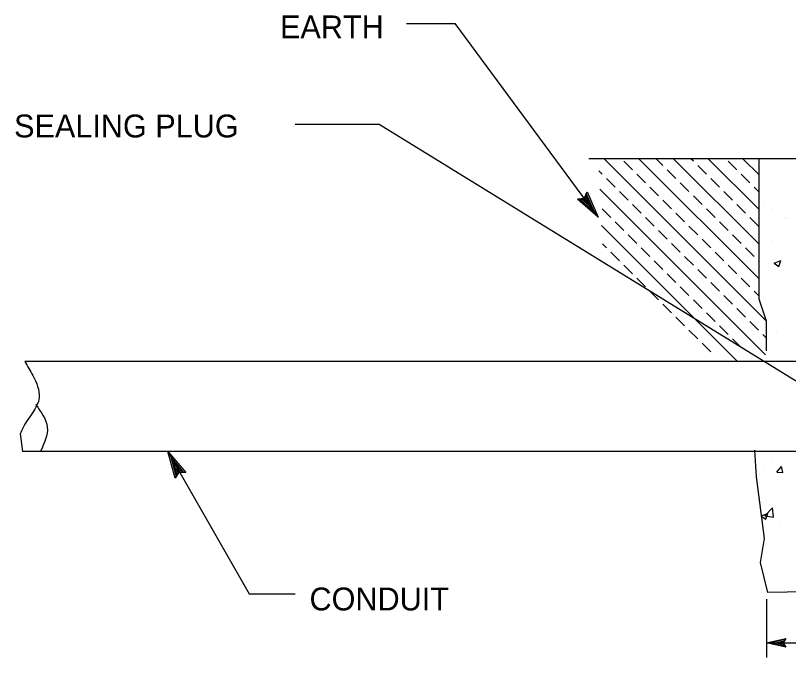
# Model space of a CAD drawing. Extents: x -893 to 867, y -474 to 712.
# Drawn here: x -60.2 to 176.2, y -104.5 to 91.9 of the extents above; entities that cross this region are included whole.
import ezdxf

# ---------------------------------------------------------------- set-up
doc = ezdxf.new("R2010")
doc.units = 0
for name, color, linetype in [('Default', 7, 'Continuous'), ('es_DETAIL', 7, 'Continuous'), ('es_DETAIL-anno', 7, 'Continuous')]:
    doc.layers.add(name, color=color, linetype=linetype)

msp = doc.modelspace()

# ---------------------------------------------------------------- linework, layer by layer
at = {"layer": 'Default'}
for p, q in [((169.44, -86.69), (169.44, -104.53)), ((169.44, -86.69), (169.44, -104.53)), ((169.44, -99.99), (189.68, -99.99)), ((169.44, -99.99), (190.31, -99.99))]:
    msp.add_line(p, q, dxfattribs=at)
at = {"layer": 'es_DETAIL'}
for p, q in [((199.96, 48.05), (115.19, 48.05)), ((169.4, -1.52), (119.84, 48.05)), ((128.54, 44.66), (125.89, 47.31)), ((167.19, 11.31), (130.45, 48.05)), ((137.82, 45.98), (135.75, 48.05)), ((167.19, 21.92), (141.06, 48.05)), ((147.11, 47.31), (146.36, 48.05)), ((167.19, 32.51), (151.67, 48.05)), ((160.37, 44.66), (157.71, 47.31)), ((167.19, 43.12), (162.27, 48.05)), ((167.19, 5.12), (167.19, 48.05)), ((151.08, 43.32), (148.43, 45.98)), ((119.25, 43.32), (118.23, 44.36)), ((132.51, 40.67), (129.86, 43.32)), ((141.8, 42), (139.15, 44.66)), ((164.34, 40.67), (161.69, 43.32)), ((171.74, 42.89), (171.74, 42.89)), ((123.24, 39.35), (120.59, 42)), ((145.77, 38.02), (143.12, 40.67)), ((155.06, 39.35), (152.41, 42)), ((169.16, -11.88), (118.51, 38.78)), ((127.21, 35.37), (124.56, 38.02)), ((136.5, 36.7), (133.85, 39.35)), ((159.03, 35.37), (156.38, 38.02)), ((167.19, 37.82), (165.66, 39.35)), ((149.76, 34.05), (147.11, 36.7)), ((131.19, 31.4), (128.54, 34.05)), ((140.47, 32.72), (137.82, 35.37)), ((163.01, 31.4), (160.37, 34.05)), ((168.98, 33.78), (168.98, 33.78)), ((121.91, 30.06), (119.25, 32.72)), ((144.45, 28.74), (141.8, 31.4)), ((153.73, 30.06), (151.08, 32.72)), ((171.37, 32.91), (171.37, 32.91)), ((125.89, 26.09), (123.24, 28.74)), ((135.17, 27.41), (132.51, 30.06)), ((157.71, 26.09), (155.06, 28.74)), ((166.99, 27.41), (164.34, 30.06)), ((175.31, 29.75), (175.31, 29.75)), ((175.32, 29.96), (175.32, 29.96)), ((160.39, -13.71), (119.05, 27.63)), ((139.15, 23.44), (136.5, 26.09)), ((148.43, 24.77), (145.77, 27.41)), ((129.86, 22.12), (127.21, 24.77)), ((161.69, 22.12), (159.03, 24.77)), ((120.59, 20.79), (119.33, 22.05)), ((143.12, 19.47), (140.47, 22.12)), ((152.41, 20.79), (149.76, 23.44)), ((171.01, 22.92), (171.01, 22.92)), ((124.56, 16.82), (121.91, 19.47)), ((133.85, 18.14), (131.19, 20.79)), ((156.38, 16.82), (153.73, 19.47)), ((165.66, 18.14), (163.01, 20.79)), ((137.82, 14.16), (135.17, 16.82)), ((147.11, 15.48), (144.45, 18.14)), ((167.19, 16.61), (166.99, 16.82)), ((171.77, 16.12), (173.87, 16.94)), ((173.27, 15.11), (173.87, 16.94)), ((128.54, 12.83), (125.89, 15.48)), ((160.37, 12.83), (157.71, 15.48)), ((169.45, 16.37), (169.45, 16.37)), ((171.77, 16.12), (173.27, 15.11)), ((141.8, 10.18), (139.15, 12.83)), ((151.08, 11.51), (148.43, 14.16)), ((170.64, 12.94), (170.64, 12.94)), ((174.08, 12.05), (174.08, 12.05)), ((132.51, 8.86), (129.86, 11.51)), ((155.06, 7.53), (152.41, 10.18)), ((164.34, 8.86), (161.69, 11.51)), ((136.5, 4.88), (133.85, 7.53)), ((145.77, 6.21), (143.12, 8.86)), ((167.19, 6), (165.66, 7.53)), ((149.76, 2.22), (147.11, 4.88)), ((159.03, 3.56), (156.38, 6.21)), ((169.45, -1.66), (167.19, 5.12)), ((169.07, 5.52), (169.07, 5.52)), ((140.47, 0.9), (137.82, 3.56)), ((170.28, 2.94), (170.28, 2.94)), ((173.18, 2.52), (173.18, 2.52)), ((153.73, -1.75), (151.08, 0.9)), ((163.01, -0.43), (160.37, 2.22)), ((144.45, -3.08), (141.8, -0.43)), ((166.99, -4.4), (164.34, -1.75)), ((169.45, -10.7), (169.45, -1.66)), ((148.43, -7.05), (145.77, -4.4)), ((157.71, -5.73), (155.06, -3.08)), ((161.69, -9.7), (159.03, -7.05)), ((169.45, -6.87), (168.31, -5.73)), ((169.92, -7.04), (169.92, -7.04)), ((172.53, -4.81), (172.53, -4.81)), ((152.41, -11.04), (149.76, -8.38)), ((175.23, -8.04), (175.23, -8.04)), ((227.56, -13.99), (-57.28, -13.99)), ((-58.7, -36.09), (-57.98, -41.47)), ((236.45, -41.47), (-57.98, -41.47)), ((165.77, -41.13), (166.32, -49.2)), ((171.42, -43.98), (171.42, -43.98)), ((168.45, -46.99), (168.45, -46.99)), ((172.63, -47.77), (174.08, -46.04)), ((174.43, -47.92), (174.08, -46.04)), ((175.14, -46.03), (175.14, -46.03)), ((166.32, -49.2), (168.77, -68.12)), ((167.42, -48.66), (167.42, -48.66)), ((172.63, -47.77), (174.43, -47.92)), ((168.09, -56.97), (168.09, -56.97)), ((168.99, -61.18), (171.32, -58.75)), ((170.89, -58.99), (170.89, -58.99)), ((171.66, -61.59), (171.32, -58.75)), ((167.87, -61.18), (169.88, -60.42)), ((167.88, -61.28), (169.27, -62.23)), ((168.99, -61.18), (171.66, -61.59)), ((169.27, -62.23), (169.88, -60.42)), ((171.91, -63.33), (171.91, -63.33)), ((173.9, -63.92), (173.9, -63.92)), ((168.77, -68.12), (167.54, -75.45)), ((167.54, -75.45), (169.77, -84.58)), ((175.63, -75.24), (175.63, -75.24)), ((174.06, -80.16), (174.06, -80.16)), ((196.56, -84.31), (169.77, -84.58)), ((175.05, -84.01), (175.05, -84.01))]:
    msp.add_line(p, q, dxfattribs=at)
for points in [[(-57.28, -13.99), (-54.81, -18.28), (-52.9, -24.94), (-57.95, -34.36), (-58.7, -36.09)], [(-53.98, -27.1), (-50.43, -34.08), (-52.46, -41.44)]]:
    msp.add_spline(points, degree=3, dxfattribs=at)
at = {"layer": 'es_DETAIL-anno'}
for p, q in [((59.37, 89.41), (74.33, 89.41)), ((118.02, 30.15), (74.33, 89.41)), ((51.01, 58.49), (25.32, 58.49)), ((198.78, -32.51), (51.01, 58.49)), ((-13.53, -41.47), (11.3, -85.03)), ((11.3, -85.03), (25.4, -85.03))]:
    msp.add_line(p, q, dxfattribs=at)
for points in [[(114.6, 37.9), (118.02, 30.15), (111.64, 35.72), (112.2, 35.77), (116.88, 31.69), (114.38, 37.38), (114.16, 36.85), (115.76, 33.22), (112.77, 35.83), (113.34, 35.88), (114.63, 34.75), (113.94, 36.33), (113.77, 35.92), (111.64, 35.72), (113.77, 35.92)], [(-11.32, -49.65), (-13.53, -41.47), (-8.07, -47.94), (-8.64, -47.91), (-12.64, -43.16), (-11.03, -49.16), (-10.73, -48.68), (-11.76, -44.84), (-9.2, -47.87), (-9.77, -47.84), (-10.88, -46.53), (-10.43, -48.19), (-10.2, -47.81), (-8.07, -47.94), (-10.2, -47.81)], [(175.34, -101.31), (169.44, -99.99), (175.34, -98.68), (175.13, -99.03), (170.81, -99.98), (175.14, -100.96), (174.93, -100.61), (172.16, -99.99), (174.92, -99.38), (174.71, -99.73), (173.52, -99.99), (174.72, -100.26), (174.56, -99.99), (175.34, -98.68), (174.56, -99.99)]]:
    msp.add_lwpolyline(points, close=True, dxfattribs=at)

# ---------------------------------------------------------------- texts
for s, p in [('EARTH', (20.73, 84.89)), ('SEALING PLUG', (-60.58, 54.58)), ('SEALING PLUG', (-60.58, 54.58)), ('CONDUIT', (29.75, -90.11))]:
    msp.add_text(s, height=7, dxfattribs=at).set_placement(p)

doc.saveas('drawing.dxf')
